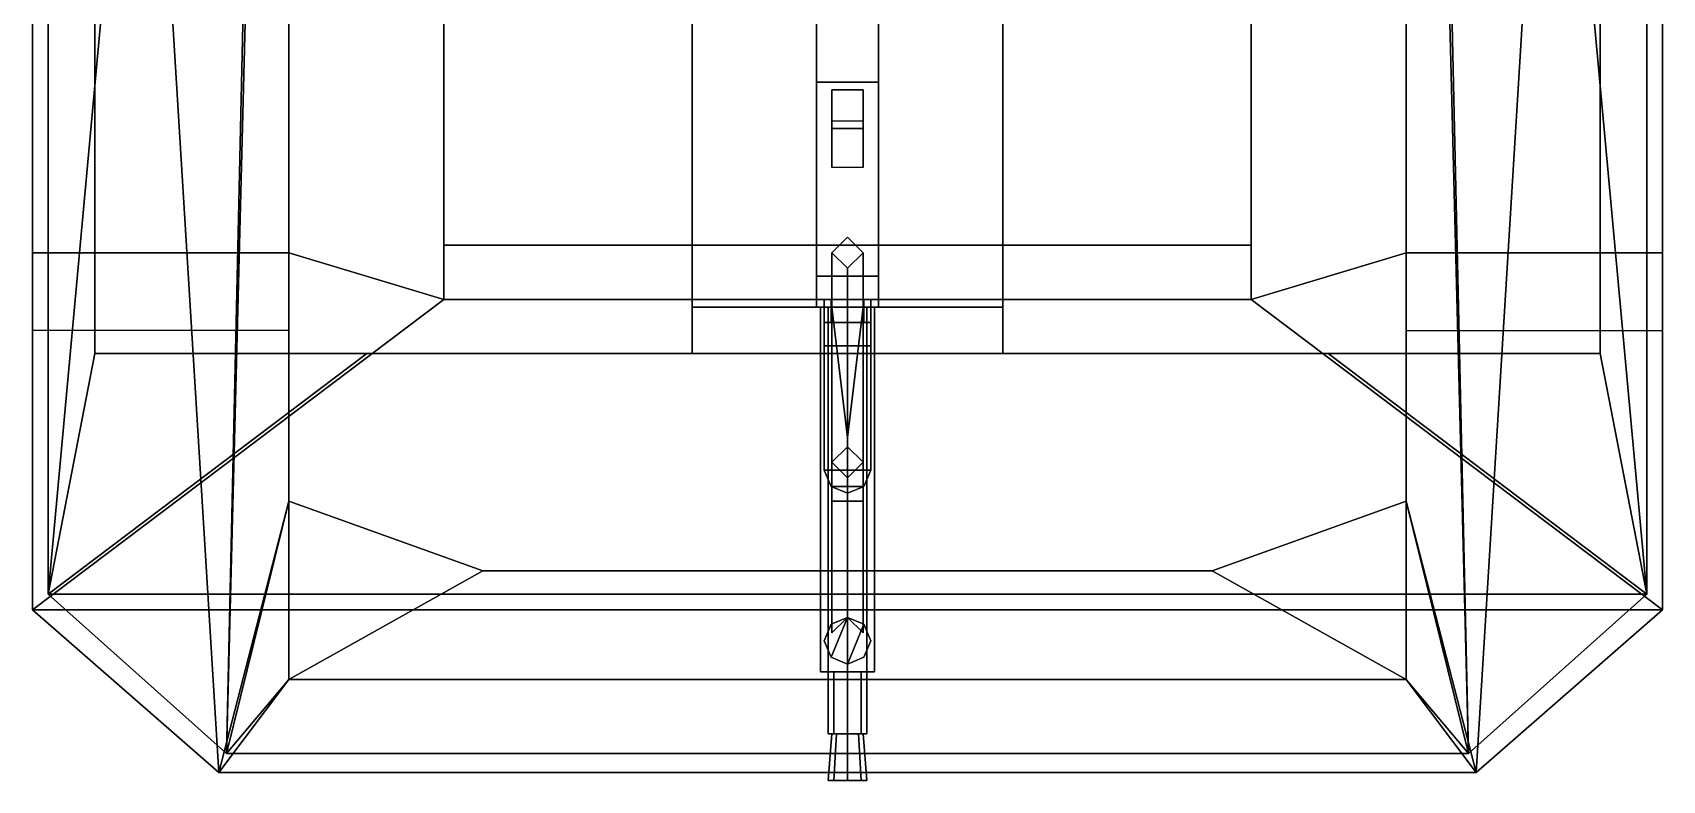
# Model space of a CAD drawing. Header units: millimetres. Extents: x -1.05 to 1.05, y -2.98 to 5.82.
# Drawn here: x -1.05 to 1.05, y -2.98 to -2.016 of the extents above; entities that cross this region are included whole.
import ezdxf

# ---------------------------------------------------------------- set-up
doc = ezdxf.new("R2010")
doc.units = ezdxf.units.MM
for name, color, linetype in [('f2', 6, 'Continuous'), ('fenders', 6, 'Continuous'), ('gun', 1, 'Continuous'), ('internals', 5, 'Continuous')]:
    doc.layers.add(name, color=color, linetype=linetype)

msp = doc.modelspace()

# ---------------------------------------------------------------- linework, layer by layer
for points in [[(-1.05, 0.94, 1.22), (-0.81, -2.97, 1.54), (-0.72, -2.62, 1.66), (-0.72, 0.2, 1.66)], [(-1.05, 0.94, 1.22), (-1.05, 0.94, 1.22), (-1.05, -2.76, 1.22), (-0.81, -2.97, 1.54)], [(-0.52, -2.36, 0.61), (-0.7198, -2.3, 0.84), (-0.7198, 0.21, 0.84), (-0.52, 0.94, 0.61)], [(-0.52, 0.94, 0.61), (-0.52, -2.29, 0.48), (-0.52, -2.36, 0.61), (-0.52, 0.94, 0.61)], [(0.7198, 0.21, 0.84), (0.7198, -2.3, 0.84), (0.52, -2.36, 0.61), (0.52, 0.94, 0.61)], [(0.52, -2.36, 0.61), (0.52, -2.29, 0.48), (0.52, 0.94, 0.61)], [(0.52, 0.94, 0.61), (0.52, -2.29, 0.48), (0.52, -1.9016, 0.4516), (0.52, 0.94, 0.61)], [(0.72, -2.62, 1.66), (0.81, -2.97, 1.54), (1.05, 0.94, 1.22), (0.72, 0.2, 1.66)], [(0.81, -2.97, 1.54), (1.05, -2.76, 1.22), (1.05, 0.94, 1.22)], [(-1.05, -2.3, 0.84), (-1.05, 0.21, 0.84), (-0.7198, 0.21, 0.84), (-0.7198, -2.3, 0.84)], [(-1.05, 0.21, 1.22), (-1.05, 0.21, 0.84), (-1.05, -2.3, 0.84), (-1.05, -2.3, 1.22)], [(1.05, 0.21, 0.84), (1.05, -2.3, 0.84), (0.7198, -2.3, 0.84), (0.7198, 0.21, 0.84)], [(1.05, -2.3, 1.22), (1.05, -2.3, 0.84), (1.05, 0.21, 0.84), (1.05, 0.21, 1.22)], [(0.52, -1.9016, 0.4516), (0.52, -2.29, 0.48), (-0.52, -2.29, 0.48), (-0.52, -1.9016, 0.4516)], [(0, -2.28, 1.83), (-0.02, -2.3, 1.83), (-0.02, -2.3, 1.93), (0, -2.28, 1.93)], [(0.02, -2.3, 1.83), (0, -2.28, 1.83), (0, -2.28, 1.93), (0.02, -2.3, 1.93)], [(-1.05, -2.3, 1.22), (-1.05, -2.3, 0.84), (-0.7198, -2.3, 0.84), (-1.05, -2.3, 1.22)], [(-0.52, -2.36, 0.61), (-1.05, -2.76, 1.22), (-1.05, -2.3, 1.22), (-0.7198, -2.3, 0.84)], [(-0.52, -2.36, 0.61), (-0.52, -2.29, 0.48), (-0.04, -2.29, 0.48), (-0.04, -2.36, 0.61)], [(-0.04, -2.29, 0.48), (-0.04, -2.36, 0.48), (-0.04, -2.36, 0.61)], [(0.04, -2.29, 0.48), (0.04, -2.36, 0.48), (-0.04, -2.36, 0.48), (-0.04, -2.29, 0.48)], [(0, -2.37, 1.84), (-0.02, -2.37, 1.86), (-0.02, -2.3, 1.86), (0, -2.32, 1.84)], [(-0.02, -2.37, 1.86), (0, -2.37, 1.88), (0, -2.32, 1.88), (-0.02, -2.3, 1.86)], [(-0.02, -2.3, 1.83), (0, -2.32, 1.83), (0, -2.32, 1.93), (-0.02, -2.3, 1.93)], [(0.02, -2.37, 1.86), (0, -2.37, 1.84), (0, -2.32, 1.84), (0.02, -2.3, 1.86)], [(0, -2.37, 1.88), (0.02, -2.37, 1.86), (0.02, -2.3, 1.86), (0, -2.32, 1.88)], [(0, -2.32, 1.83), (0.02, -2.3, 1.83), (0.02, -2.3, 1.93), (0, -2.32, 1.93)], [(0.04, -2.36, 0.61), (0.04, -2.29, 0.48), (0.52, -2.29, 0.48), (0.52, -2.36, 0.61)], [(0.04, -2.36, 0.61), (0.04, -2.36, 0.48), (0.04, -2.29, 0.48), (0.04, -2.36, 0.61)], [(1.05, -2.3, 1.22), (1.05, -2.76, 1.22), (0.52, -2.36, 0.61), (0.7198, -2.3, 0.84)], [(1.05, -2.3, 1.22), (0.7198, -2.3, 0.84), (1.05, -2.3, 0.84), (1.05, -2.3, 1.22)], [(0.52, -2.36, 0.61), (1.05, -2.76, 1.22), (-1.05, -2.76, 1.22), (-0.52, -2.36, 0.61)], [(-0.04, -2.36, 0.61), (-0.04, -2.36, 0.48), (0.04, -2.36, 0.48), (0.04, -2.36, 0.61)], [(-0.0212, -2.36, 0.5712), (-0.03, -2.36, 0.55), (-0.03, -2.39, 0.55), (-0.0212, -2.39, 0.5712)], [(-0.03, -2.36, 0.55), (-0.0212, -2.36, 0.5288), (-0.0212, -2.39, 0.5288), (-0.03, -2.39, 0.55)], [(0, -2.36, 0.58), (-0.0212, -2.36, 0.5712), (-0.0212, -2.39, 0.5712), (0, -2.39, 0.58)], [(-0.0212, -2.36, 0.5288), (0, -2.36, 0.52), (0, -2.39, 0.52), (-0.0212, -2.39, 0.5288)], [(0, -2.77, 1.6876), (-0.02, -2.79, 1.7), (-0.02, -2.37, 1.86), (0, -2.37, 1.84)], [(-0.02, -2.79, 1.7), (0, -2.77, 1.7276), (0, -2.538, 1.816), (-0.02, -2.37, 1.86)], [(0, -2.77, 1.7829), (-0.02, -2.79, 1.8), (-0.02, -2.37, 1.86), (0, -2.538, 1.816)], [(-0.02, -2.79, 1.8), (0, -2.77, 1.8229), (0, -2.37, 1.88), (-0.02, -2.37, 1.86)], [(0.0212, -2.36, 0.5712), (0, -2.36, 0.58), (0, -2.39, 0.58), (0.0212, -2.39, 0.5712)], [(0, -2.36, 0.52), (0.0212, -2.36, 0.5288), (0.0212, -2.39, 0.5288), (0, -2.39, 0.52)], [(0.02, -2.79, 1.7), (0, -2.77, 1.6876), (0, -2.37, 1.84), (0.02, -2.37, 1.86)], [(0, -2.77, 1.7276), (0.02, -2.79, 1.7), (0.02, -2.37, 1.86), (0, -2.538, 1.816)], [(0.02, -2.79, 1.8), (0, -2.77, 1.7829), (0, -2.538, 1.816), (0.02, -2.37, 1.86)], [(0, -2.77, 1.8229), (0.02, -2.79, 1.8), (0.02, -2.37, 1.86), (0, -2.37, 1.88)], [(0.03, -2.36, 0.55), (0.0212, -2.36, 0.5712), (0.0212, -2.39, 0.5712), (0.03, -2.39, 0.55)], [(0.0212, -2.36, 0.5288), (0.03, -2.36, 0.55), (0.03, -2.39, 0.55), (0.0212, -2.39, 0.5288)], [(-0.03, -2.39, 0.51), (-0.03, -2.42, 0.51), (-0.03, -2.42, 0.6), (-0.03, -2.39, 0.6)], [(-0.03, -2.39, 0.6), (-0.03, -2.42, 0.6), (0.03, -2.42, 0.6), (0.03, -2.39, 0.6)], [(0.03, -2.39, 0.6), (0.03, -2.39, 0.51), (-0.03, -2.39, 0.51), (-0.03, -2.39, 0.6)], [(0.03, -2.39, 0.51), (0.03, -2.42, 0.51), (-0.03, -2.42, 0.51), (-0.03, -2.39, 0.51)], [(0.03, -2.42, 0.6), (0.03, -2.42, 0.51), (0.03, -2.39, 0.51), (0.03, -2.39, 0.6)], [(-0.03, -2.42, 0.57), (-0.03, -2.42, 0.54), (0.03, -2.42, 0.54), (0.03, -2.42, 0.57)], [(-0.03, -2.42, 0.6), (-0.03, -2.58, 0.61), (0.03, -2.58, 0.61), (0.03, -2.42, 0.6)], [(-0.03, -2.58, 0.58), (-0.03, -2.58, 0.61), (-0.03, -2.42, 0.6), (-0.03, -2.42, 0.57)], [(-0.03, -2.42, 0.54), (-0.03, -2.58, 0.51), (0.03, -2.58, 0.51), (0.03, -2.42, 0.54)], [(-0.03, -2.58, 0.48), (-0.03, -2.58, 0.51), (-0.03, -2.42, 0.54), (-0.03, -2.42, 0.51)], [(0.03, -2.42, 0.6), (0.03, -2.58, 0.61), (0.03, -2.58, 0.58), (0.03, -2.42, 0.57)], [(0.03, -2.42, 0.54), (0.03, -2.58, 0.51), (0.03, -2.58, 0.48), (0.03, -2.42, 0.51)], [(0, -2.55, 0.47), (-0.02, -2.57, 0.47), (-0.02, -2.57, 0.64), (0, -2.55, 0.66)], [(0, -2.55, 0.66), (-0.02, -2.57, 0.64), (-0.02, -2.62, 0.64), (0, -2.62, 0.66)], [(0.02, -2.57, 0.47), (0, -2.55, 0.47), (0, -2.55, 0.66), (0.02, -2.57, 0.64)], [(0.02, -2.57, 0.64), (0, -2.55, 0.66), (0, -2.62, 0.66), (0.02, -2.62, 0.64)], [(-0.03, -2.58, 0.58), (-0.0212, -2.6012, 0.58), (-0.0212, -2.6012, 0.61), (-0.03, -2.58, 0.61)], [(-0.03, -2.58, 0.48), (-0.0212, -2.6012, 0.48), (-0.0212, -2.6012, 0.51), (-0.03, -2.58, 0.51)], [(-0.03, -2.58, 0.61), (-0.0212, -2.6012, 0.61), (0.0212, -2.6012, 0.61), (0.03, -2.58, 0.61)], [(-0.03, -2.58, 0.51), (-0.0212, -2.6012, 0.51), (0.0212, -2.6012, 0.51), (0.03, -2.58, 0.51)], [(-0.02, -2.57, 0.47), (0, -2.59, 0.47), (0, -2.59, 0.62), (-0.02, -2.57, 0.64)], [(-0.02, -2.57, 0.64), (0, -2.59, 0.62), (0, -2.62, 0.62), (-0.02, -2.62, 0.64)], [(0, -2.59, 0.47), (0.02, -2.57, 0.47), (0.02, -2.57, 0.64), (0, -2.59, 0.62)], [(0, -2.59, 0.62), (0.02, -2.57, 0.64), (0.02, -2.62, 0.64), (0, -2.62, 0.62)], [(0.0212, -2.6012, 0.58), (0.03, -2.58, 0.58), (0.03, -2.58, 0.61), (0.0212, -2.6012, 0.61)], [(0.0212, -2.6012, 0.48), (0.03, -2.58, 0.48), (0.03, -2.58, 0.51), (0.0212, -2.6012, 0.51)], [(-0.0212, -2.6012, 0.58), (0, -2.61, 0.58), (0, -2.61, 0.61), (-0.0212, -2.6012, 0.61)], [(-0.0212, -2.6012, 0.48), (0, -2.61, 0.48), (0, -2.61, 0.51), (-0.0212, -2.6012, 0.51)], [(-0.0212, -2.6012, 0.61), (0, -2.61, 0.61), (0, -2.61, 0.61), (0.0212, -2.6012, 0.61)], [(-0.0212, -2.6012, 0.51), (0, -2.61, 0.51), (0, -2.61, 0.51), (0.0212, -2.6012, 0.51)], [(0, -2.61, 0.58), (0.0212, -2.6012, 0.58), (0.0212, -2.6012, 0.61), (0, -2.61, 0.61)], [(0, -2.61, 0.48), (0.0212, -2.6012, 0.48), (0.0212, -2.6012, 0.51), (0, -2.61, 0.51)], [(-0.72, -2.62, 1.66), (-0.81, -2.97, 1.54), (-0.72, -2.85, 1.66)], [(-0.72, -2.62, 1.66), (-0.72, -2.85, 1.66), (-0.47, -2.71, 1.66)], [(0, -2.62, 0.66), (-0.02, -2.62, 0.64), (0, -2.62, 0.62), (0.02, -2.62, 0.64)], [(0.47, -2.71, 1.66), (0.72, -2.85, 1.66), (0.72, -2.62, 1.66)], [(0.72, -2.85, 1.66), (0.81, -2.97, 1.54), (0.72, -2.62, 1.66)], [(-0.47, -2.71, 1.66), (-0.72, -2.85, 1.66), (0.72, -2.85, 1.66), (0.47, -2.71, 1.66)], [(-0.81, -2.97, 1.54), (-1.05, -2.76, 1.22), (1.05, -2.76, 1.22), (0.81, -2.97, 1.54)], [(-0.0212, -2.7788, 1.87), (-0.03, -2.8, 1.87), (-0.0212, -2.8212, 1.87), (0, -2.77, 1.87)], [(0, -2.77, 1.66), (-0.0212, -2.7788, 1.66), (-0.0212, -2.7788, 1.87), (0, -2.77, 1.87)], [(0, -2.77, 1.87), (-0.0212, -2.8212, 1.87), (0, -2.83, 1.87), (0.0212, -2.7788, 1.87)], [(0.0212, -2.7788, 1.66), (0, -2.77, 1.66), (0, -2.77, 1.87), (0.0212, -2.7788, 1.87)], [(-0.0212, -2.7788, 1.66), (-0.03, -2.8, 1.66), (-0.03, -2.8, 1.87), (-0.0212, -2.7788, 1.87)], [(0.0212, -2.7788, 1.87), (0, -2.83, 1.87), (0.0212, -2.8212, 1.87), (0.03, -2.8, 1.87)], [(0.03, -2.8, 1.66), (0.0212, -2.7788, 1.66), (0.0212, -2.7788, 1.87), (0.03, -2.8, 1.87)], [(-0.03, -2.8, 1.66), (-0.0212, -2.8212, 1.66), (-0.0212, -2.8212, 1.87), (-0.03, -2.8, 1.87)], [(0.0212, -2.8212, 1.66), (0.03, -2.8, 1.66), (0.03, -2.8, 1.87), (0.0212, -2.8212, 1.87)], [(-0.0212, -2.8212, 1.66), (0, -2.83, 1.66), (0, -2.83, 1.87), (-0.0212, -2.8212, 1.87)], [(0, -2.83, 1.66), (0.0212, -2.8212, 1.66), (0.0212, -2.8212, 1.87), (0, -2.83, 1.87)], [(-0.72, -2.85, 1.66), (-0.81, -2.97, 1.54), (0.81, -2.97, 1.54), (0.72, -2.85, 1.66)]]:
    msp.add_3dface(points)
at = {"layer": 'f2'}
for points in [[(-1.05, -2.3, 0.84), (-1.05, -2.4, 0.65), (-1.05, -2.33, 0.65), (-1.05, -2.23, 0.84)], [(-0.72, -2.3, 0.84), (-0.72, -2.4, 0.65), (-1.05, -2.4, 0.65), (-1.05, -2.3, 0.84)]]:
    msp.add_3dface(points, dxfattribs=at)
at = {"layer": 'fenders'}
for points in [[(1.05, -2.3, 0.84), (1.05, -2.4, 0.65), (1.05, -2.33, 0.65), (1.05, -2.23, 0.84)], [(0.72, -2.3, 0.84), (0.72, -2.4, 0.65), (1.05, -2.4, 0.65), (1.05, -2.3, 0.84)]]:
    msp.add_3dface(points, dxfattribs=at)
at = {"layer": 'gun'}
for points in [[(-0.04, -1.98, 1.99), (-0.04, -1.98, 1.93), (-0.04, -2.37, 1.93), (-0.04, -2.08, 1.99)], [(-0.04, -2.37, 1.93), (-0.04, -1.98, 1.93), (0.04, -1.98, 1.93), (0.04, -2.37, 1.93)], [(0.04, -2.08, 1.99), (0.04, -1.98, 1.99), (-0.04, -1.98, 1.99), (-0.04, -2.08, 1.99)], [(0.04, -2.37, 1.93), (0.04, -1.98, 1.93), (0.04, -1.98, 1.99), (0.04, -2.08, 1.99)], [(-0.04, -2.33, 2.02), (-0.04, -2.08, 1.99), (-0.04, -2.37, 1.93), (-0.04, -2.37, 2.02)], [(0.04, -2.33, 2.02), (0.04, -2.08, 1.99), (-0.04, -2.08, 1.99), (-0.04, -2.33, 2.02)], [(0.02, -2.09, 1.87), (0.02, -2.09, 1.83), (-0.02, -2.09, 1.83), (-0.02, -2.09, 1.87)], [(-0.02, -2.09, 1.87), (-0.02, -2.09, 1.83), (-0.02, -2.14, 1.83), (-0.02, -2.14, 1.87)], [(-0.02, -2.14, 1.83), (-0.02, -2.09, 1.83), (0.02, -2.09, 1.83), (0.02, -2.14, 1.83)], [(0.02, -2.13, 1.93), (0.02, -2.09, 1.87), (-0.02, -2.09, 1.87), (-0.02, -2.13, 1.93)], [(-0.02, -2.13, 1.93), (-0.02, -2.09, 1.87), (-0.02, -2.14, 1.87), (-0.02, -2.19, 1.93)], [(0.02, -2.14, 1.83), (0.02, -2.09, 1.83), (0.02, -2.09, 1.87), (0.02, -2.14, 1.87)], [(0.02, -2.14, 1.87), (0.02, -2.09, 1.87), (0.02, -2.13, 1.93), (0.02, -2.19, 1.93)], [(0.04, -2.37, 1.93), (0.04, -2.08, 1.99), (0.04, -2.33, 2.02), (0.04, -2.37, 2.02)], [(-0.02, -2.14, 1.87), (-0.02, -2.14, 1.83), (0.02, -2.14, 1.83), (0.02, -2.14, 1.87)], [(-0.02, -2.19, 1.93), (-0.02, -2.14, 1.87), (0.02, -2.14, 1.87), (0.02, -2.19, 1.93)], [(0.04, -2.37, 2.02), (0.04, -2.33, 2.02), (-0.04, -2.33, 2.02), (-0.04, -2.37, 2.02)], [(-0.04, -2.37, 2.02), (-0.04, -2.37, 1.93), (0.04, -2.37, 1.93), (0.04, -2.37, 2.02)], [(-0.0247, -2.84, 1.9553), (-0.035, -2.84, 1.98), (-0.035, -2.37, 1.98), (-0.0247, -2.37, 1.9553)], [(-0.035, -2.84, 1.98), (-0.0247, -2.84, 2.0047), (-0.0247, -2.37, 2.0047), (-0.035, -2.37, 1.98)], [(0, -2.84, 1.945), (-0.0247, -2.84, 1.9553), (-0.0247, -2.37, 1.9553), (0, -2.37, 1.945)], [(-0.0247, -2.84, 2.0047), (0, -2.84, 2.015), (0, -2.37, 2.015), (-0.0247, -2.37, 2.0047)], [(0.0247, -2.84, 1.9553), (0, -2.84, 1.945), (0, -2.37, 1.945), (0.0247, -2.37, 1.9553)], [(0, -2.84, 2.015), (0.0247, -2.84, 2.0047), (0.0247, -2.37, 2.0047), (0, -2.37, 2.015)], [(0.035, -2.84, 1.98), (0.0247, -2.84, 1.9553), (0.0247, -2.37, 1.9553), (0.035, -2.37, 1.98)], [(0.0247, -2.84, 2.0047), (0.035, -2.84, 1.98), (0.035, -2.37, 1.98), (0.0247, -2.37, 2.0047)], [(-0.0177, -2.84, 1.9623), (-0.025, -2.84, 1.98), (-0.035, -2.84, 1.98), (-0.0247, -2.84, 1.9553)], [(-0.025, -2.84, 1.98), (-0.0177, -2.84, 1.9977), (-0.0247, -2.84, 2.0047), (-0.035, -2.84, 1.98)], [(-0.0177, -2.92, 1.9623), (-0.025, -2.92, 1.98), (-0.025, -2.84, 1.98), (-0.0177, -2.84, 1.9623)], [(-0.025, -2.92, 1.98), (-0.0177, -2.92, 1.9977), (-0.0177, -2.84, 1.9977), (-0.025, -2.84, 1.98)], [(0, -2.84, 1.955), (-0.0177, -2.84, 1.9623), (-0.0247, -2.84, 1.9553), (0, -2.84, 1.945)], [(-0.0177, -2.84, 1.9977), (0, -2.84, 2.005), (0, -2.84, 2.015), (-0.0247, -2.84, 2.0047)], [(0, -2.92, 1.955), (-0.0177, -2.92, 1.9623), (-0.0177, -2.84, 1.9623), (0, -2.84, 1.955)], [(-0.0177, -2.92, 1.9977), (0, -2.92, 2.005), (0, -2.84, 2.005), (-0.0177, -2.84, 1.9977)], [(0.0177, -2.84, 1.9623), (0, -2.84, 1.955), (0, -2.84, 1.945), (0.0247, -2.84, 1.9553)], [(0.0177, -2.92, 1.9623), (0, -2.92, 1.955), (0, -2.84, 1.955), (0.0177, -2.84, 1.9623)], [(0, -2.84, 2.005), (0.0177, -2.84, 1.9977), (0.0247, -2.84, 2.0047), (0, -2.84, 2.015)], [(0, -2.92, 2.005), (0.0177, -2.92, 1.9977), (0.0177, -2.84, 1.9977), (0, -2.84, 2.005)], [(0.025, -2.84, 1.98), (0.0177, -2.84, 1.9623), (0.0247, -2.84, 1.9553), (0.035, -2.84, 1.98)], [(0.025, -2.92, 1.98), (0.0177, -2.92, 1.9623), (0.0177, -2.84, 1.9623), (0.025, -2.84, 1.98)], [(0.0177, -2.84, 1.9977), (0.025, -2.84, 1.98), (0.035, -2.84, 1.98), (0.0247, -2.84, 2.0047)], [(0.0177, -2.92, 1.9977), (0.025, -2.92, 1.98), (0.025, -2.84, 1.98), (0.0177, -2.84, 1.9977)], [(-0.0141, -2.92, 1.9659), (-0.02, -2.92, 1.98), (-0.025, -2.92, 1.98), (-0.0177, -2.92, 1.9623)], [(-0.02, -2.92, 1.98), (-0.0141, -2.92, 1.9659), (-0.0177, -2.98, 1.9623), (-0.025, -2.98, 1.98)], [(-0.02, -2.92, 1.98), (-0.0141, -2.92, 1.9941), (-0.0177, -2.92, 1.9977), (-0.025, -2.92, 1.98)], [(-0.0141, -2.92, 1.9941), (-0.02, -2.92, 1.98), (-0.025, -2.98, 1.98), (-0.0177, -2.98, 1.9977)], [(0, -2.92, 1.96), (-0.0141, -2.92, 1.9659), (-0.0177, -2.92, 1.9623), (0, -2.92, 1.955)], [(-0.0141, -2.92, 1.9659), (0, -2.92, 1.96), (0, -2.98, 1.955), (-0.0177, -2.98, 1.9623)], [(-0.0141, -2.92, 1.9941), (0, -2.92, 2), (0, -2.92, 2.005), (-0.0177, -2.92, 1.9977)], [(0, -2.92, 2), (-0.0141, -2.92, 1.9941), (-0.0177, -2.98, 1.9977), (0, -2.98, 2.005)], [(0.0141, -2.92, 1.9659), (0, -2.92, 1.96), (0, -2.92, 1.955), (0.0177, -2.92, 1.9623)], [(0, -2.92, 1.96), (0.0141, -2.92, 1.9659), (0.0177, -2.98, 1.9623), (0, -2.98, 1.955)], [(0, -2.92, 2), (0.0141, -2.92, 1.9941), (0.0177, -2.92, 1.9977), (0, -2.92, 2.005)], [(0.0141, -2.92, 1.9941), (0, -2.92, 2), (0, -2.98, 2.005), (0.0177, -2.98, 1.9977)], [(0.02, -2.92, 1.98), (0.0141, -2.92, 1.9659), (0.0177, -2.92, 1.9623), (0.025, -2.92, 1.98)], [(0.0141, -2.92, 1.9659), (0.02, -2.92, 1.98), (0.025, -2.98, 1.98), (0.0177, -2.98, 1.9623)], [(0.0141, -2.92, 1.9941), (0.02, -2.92, 1.98), (0.025, -2.92, 1.98), (0.0177, -2.92, 1.9977)], [(0.02, -2.92, 1.98), (0.0141, -2.92, 1.9941), (0.0177, -2.98, 1.9977), (0.025, -2.98, 1.98)], [(0.0177, -2.98, 1.9623), (-0.025, -2.98, 1.98), (-0.0177, -2.98, 1.9623), (0, -2.98, 1.955)], [(0.025, -2.98, 1.98), (-0.0177, -2.98, 1.9977), (-0.025, -2.98, 1.98), (0.0177, -2.98, 1.9623)], [(0.0177, -2.98, 1.9977), (0, -2.98, 2.005), (-0.0177, -2.98, 1.9977), (0.025, -2.98, 1.98)]]:
    msp.add_3dface(points, dxfattribs=at)
at = {"layer": 'internals'}
for points in [[(-1.03, 0.92, 1.22), (-1.03, -2.74, 1.22), (-0.9698, -2.43, 1.15), (-0.9698, 0.11, 1.15)], [(-0.72, 0.64, 1.64), (-1.03, -2.74, 1.22), (-1.03, -2.74, 1.22), (-1.03, 0.92, 1.22)], [(1.03, 0.92, 1.22), (1.03, -2.74, 1.22), (1.03, -2.74, 1.22), (0.72, 0.64, 1.64)], [(0.9698, 0.11, 1.15), (0.9698, -2.43, 1.15), (1.03, -2.74, 1.22), (1.03, 0.92, 1.22)], [(-0.72, 0.64, 1.64), (-0.8, -2.9454, 1.54), (-0.8, -2.9454, 1.54), (-1.03, -2.74, 1.22)], [(-0.72, 0.64, 1.64), (-0.72, 0.2, 1.64), (-0.72, 0.2, 1.64), (-0.8, -2.9454, 1.54)], [(1.03, -2.74, 1.22), (0.8, -2.9454, 1.54), (0.8, -2.9454, 1.54), (0.72, 0.64, 1.64)], [(0.8, -2.9454, 1.54), (0.72, 0.2, 1.64), (0.72, 0.2, 1.64), (0.72, 0.64, 1.64)], [(-0.72, 0.2, 1.64), (-0.72, -2.62, 1.64), (-0.72, -2.62, 1.64), (-0.8, -2.9454, 1.54)], [(-0.72, 0.2, 1.66), (-0.72, -2.62, 1.66), (-0.72, -2.62, 1.64), (-0.72, 0.2, 1.64)], [(0.72, 0.2, 1.64), (0.72, -2.62, 1.64), (0.72, -2.62, 1.66), (0.72, 0.2, 1.66)], [(0.8, -2.9454, 1.54), (0.72, -2.62, 1.64), (0.72, -2.62, 1.64), (0.72, 0.2, 1.64)], [(-0.9698, 0.11, 1.15), (-0.9698, -2.43, 1.15), (-0.2, -2.43, 1.15), (-0.2, 0.11, 1.15)], [(-0.2, 0.11, 1.15), (-0.2, -2.43, 1.15), (-0.2, -2.43, 0.7424), (-0.2, 0.11, 0.65)], [(-0.2, 0.11, 0.65), (-0.2, -2.43, 0.7424), (-0.2, -2.37, 0.65), (-0.2, 0.11, 0.65)], [(-0.2, 0.11, 0.65), (-0.2, -2.37, 0.65), (0.2, -2.37, 0.65), (0.2, 0.11, 0.65)], [(0.2, 0.11, 1.15), (0.2, -2.43, 1.15), (0.9698, -2.43, 1.15), (0.9698, 0.11, 1.15)], [(0.2, 0.11, 0.65), (0.2, -2.43, 0.7424), (0.2, -2.43, 1.15), (0.2, 0.11, 1.15)], [(0.2, 0.11, 0.65), (0.2, -2.37, 0.65), (0.2, -2.43, 0.7424), (0.2, 0.11, 0.65)], [(-0.2, -2.37, 0.65), (-0.2, -2.43, 0.7424), (0.2, -2.43, 0.7424), (0.2, -2.37, 0.65)], [(-0.6195, -2.43, 0.7424), (-1.03, -2.74, 1.22), (1.03, -2.74, 1.22), (0.6195, -2.43, 0.7424)], [(-1.03, -2.74, 1.22), (-1.03, -2.74, 1.22), (-0.6195, -2.43, 0.7424), (-0.9698, -2.43, 1.15)], [(-0.9698, -2.43, 1.15), (-0.6195, -2.43, 0.7424), (-0.2, -2.43, 0.7424), (-0.2, -2.43, 1.15)], [(0.2, -2.43, 1.15), (0.2, -2.43, 0.7424), (0.6195, -2.43, 0.7424), (0.9698, -2.43, 1.15)], [(0.9698, -2.43, 1.15), (0.6195, -2.43, 0.7424), (1.03, -2.74, 1.22)], [(-0.72, -2.62, 1.64), (-0.72, -2.85, 1.64), (-0.8, -2.9454, 1.54)], [(-0.72, -2.62, 1.66), (-0.47, -2.71, 1.66), (-0.47, -2.71, 1.64), (-0.72, -2.62, 1.64)], [(0.47, -2.71, 1.66), (0.72, -2.62, 1.66), (0.72, -2.62, 1.64), (0.47, -2.71, 1.64)], [(0.72, -2.85, 1.64), (0.72, -2.62, 1.64), (0.72, -2.62, 1.64), (0.8, -2.9454, 1.54)], [(-0.47, -2.71, 1.66), (0.47, -2.71, 1.66), (0.47, -2.71, 1.64), (-0.47, -2.71, 1.64)], [(-1.03, -2.74, 1.22), (-0.8, -2.9454, 1.54), (0.8, -2.9454, 1.54), (1.03, -2.74, 1.22)], [(-0.8, -2.9454, 1.54), (-0.72, -2.85, 1.64), (0.72, -2.85, 1.64), (0.8, -2.9454, 1.54)]]:
    msp.add_3dface(points, dxfattribs=at)

doc.saveas('drawing.dxf')
